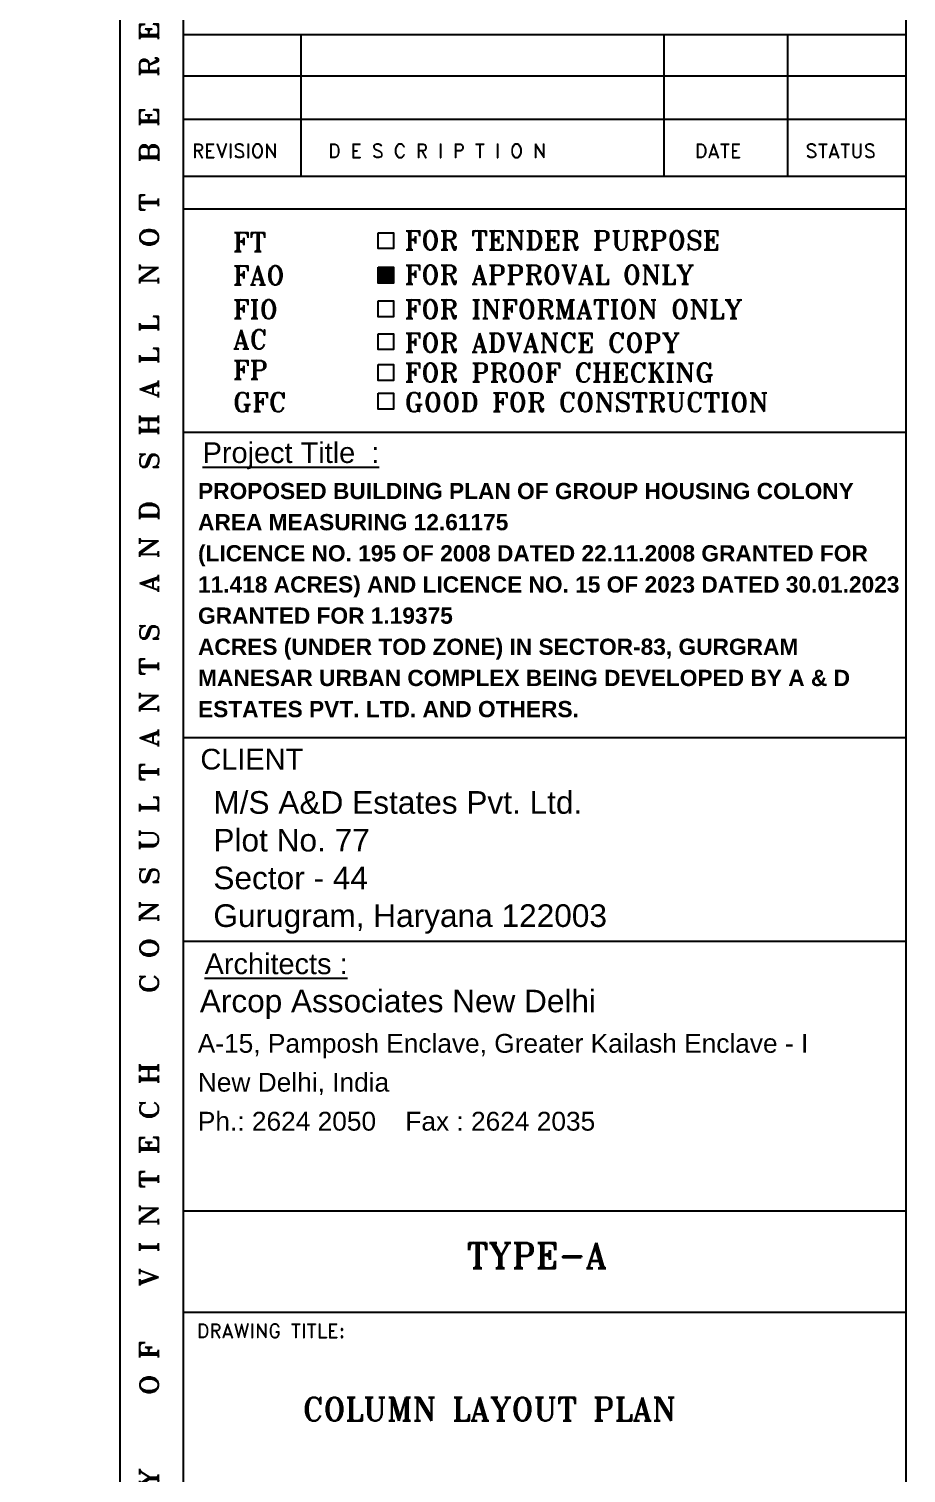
# Model space of a CAD drawing. Header units: millimetres. Extents: x 2061841 to 105821645, y -77612 to 48520811.
# Drawn here: x 105264295 to 105278249, y 48434613 to 48457584 of the extents above; entities that cross this region are included whole.
import ezdxf
from ezdxf.enums import TextEntityAlignment as Align

# ---------------------------------------------------------------- set-up
doc = ezdxf.new("R2010")
doc.units = ezdxf.units.MM
doc.header["$LTSCALE"] = 10
doc.header["$MEASUREMENT"] = 0
for name, color, linetype in [('BORDER', 5, 'Continuous'), ('Format-Title Text', 3, 'Continuous'), ('Format-Title Text Detail', 7, 'Continuous'), ('LOGO', 1, 'Continuous'), ('S-OPENING', 6, 'Continuous')]:
    doc.layers.add(name, color=color, linetype=linetype)
doc.layers.add('TEXT', color=2, linetype='Continuous', lineweight=25)
doc.layers.add('TEXT 3', color=1, linetype='Continuous', lineweight=18)
doc.styles.add('ARCOP', font='arial.ttf', dxfattribs={"width": 0.75})
doc.styles.add('ARIAL', font='arial.ttf')
doc.styles.add('PK', font='romand.shx', dxfattribs={"width": 0.7, "height": 225})
doc.styles.add('RT', font='romant.shx', dxfattribs={"height": 250})

# ---------------------------------------------------------------- blocks, each defined once
blk = doc.blocks.new('TOWER-A TYPICAL FLOOR FRAMING PLAN N')
at = {"layer": 'LOGO'}
blk.add_hatch(color=2, dxfattribs=at).paths.add_polyline_path([(102506849.5, 48551556.6), (102507092.5, 48551556.6), (102507092.5, 48551807.8), (102506849.5, 48551807.8), (102506849.5, 48551556.6)])
at = {"layer": 'BORDER'}
for p, q in [((102502748.8, 48519203.5), (102502748.8, 48578603.5)), ((102515248.5, 48555503.3), (102503748.1, 48555503.3)), ((102503748.6, 48553255.6), (102515248.6, 48553255.6)), ((102515248.5, 48552734.1), (102503748.6, 48552734.1)), ((102515248.6, 48552734.1), (102503748.6, 48552734.1)), ((102503748.8, 48549184.9), (102515248.8, 48549184.9)), ((102503748.8, 48544328.5), (102515248.8, 48544328.5)), ((102503748.8, 48541087.7), (102515248.8, 48541087.7)), ((102503748.8, 48536800.1), (102515248.8, 48536800.1)), ((102503748.8, 48535187.3), (102515248.8, 48535187.3))]:
    blk.add_line(p, q, dxfattribs=at)
at = {"layer": 'BORDER', "color": 5}
blk.add_line((102503748.8, 48578603.5), (102503748.8, 48519203.5), dxfattribs=at)
at = {"layer": 'BORDER', "color": 4}
for p, q in [((102505623.1, 48555503.3), (102505623.1, 48553255.6)), ((102511395.6, 48555503.3), (102511395.6, 48553255.6)), ((102513359.5, 48555503.3), (102513359.5, 48553255.6)), ((102515248.5, 48554846), (102503748.2, 48554846)), ((102503748.6, 48554162.1), (102515248.5, 48554162.1)), ((102503748.6, 48554162.1), (102515248.6, 48554162.1)), ((102503748.6, 48553255.6), (102515248.5, 48553255.6))]:
    blk.add_line(p, q, dxfattribs=at)
at = {"layer": 'BORDER'}
blk.add_lwpolyline([(102431148.3, 48519203.5), (102515248.3, 48519203.5), (102515248.3, 48578603.5), (102431148.3, 48578603.5)], close=True, dxfattribs=at)
at = {"layer": 'LOGO', "color": 2}
for points in [[(102506849.5, 48552356.8), (102507092.5, 48552356.8), (102507092.5, 48552105.5), (102506849.5, 48552105.5)], [(102506849.5, 48552356.8), (102507092.5, 48552356.8), (102507092.5, 48552105.6), (102506849.5, 48552105.6)], [(102506849.5, 48551807.8), (102507092.5, 48551807.8), (102507092.5, 48551556.5), (102506849.5, 48551556.5)], [(102506849.5, 48551807.8), (102507092.5, 48551807.8), (102507092.5, 48551556.5), (102506849.5, 48551556.5)], [(102506849.5, 48551271.8), (102507092.5, 48551271.8), (102507092.5, 48551020.5), (102506849.5, 48551020.5)], [(102506849.5, 48551271.8), (102507092.5, 48551271.8), (102507092.5, 48551020.5), (102506849.5, 48551020.5)], [(102506849.5, 48550750), (102507092.5, 48550750), (102507092.5, 48550498.7), (102506849.5, 48550498.7)], [(102506849.5, 48550750), (102507092.5, 48550750), (102507092.5, 48550498.7), (102506849.5, 48550498.7)], [(102506849.5, 48550260), (102507092.5, 48550260), (102507092.5, 48550008.7), (102506849.5, 48550008.7)], [(102506849.5, 48550260), (102507092.5, 48550260), (102507092.5, 48550008.7), (102506849.5, 48550008.7)], [(102506849.5, 48549803), (102507092.5, 48549803), (102507092.5, 48549551.7), (102506849.5, 48549551.7)], [(102506849.5, 48549802.9), (102507092.5, 48549802.9), (102507092.5, 48549551.7), (102506849.5, 48549551.7)]]:
    blk.add_lwpolyline(points, close=True, dxfattribs=at)
at = {"layer": 'Format-Title Text', "color": 3, "style": 'ARCOP'}
blk.add_text('CLIENT', height=329.18, dxfattribs=at).set_placement((102504023.2, 48543818.8))
at = {"layer": 'Format-Title Text', "color": 3, "char_height": 329.183, "attachment_point": 1, "style": 'ARCOP'}
for s, insert, width in [('{\\W1;\\LProject Title  :}', (102504058.3, 48549023.4), 2811.08), ('{\\W1;\\LProject Title  :}', (102504058.3, 48549023.4), 2811.08), ('{\\W1;\\LArchitects :}', (102504089.8, 48540893.1), 3686.894), ('{\\W1;\\LArchitects :}', (102504089.8, 48540893.1), 3686.894)]:
    blk.add_mtext(s, dxfattribs=dict(at, insert=insert, width=width))
at = {"layer": 'Format-Title Text Detail', "color": 3, "style": 'ARIAL'}
blk.add_text('Arcop Associates New Delhi', height=359.094, dxfattribs=at).set_placement((102504014.6, 48539957.2))
blk.add_text('Arcop Associates New Delhi', height=359.094, dxfattribs=at).set_placement((102504014.6, 48539957.2))
at = {"layer": 'Format-Title Text Detail', "style": 'ARIAL'}
for s, height, p in [('A-15, Pamposh Enclave, Greater Kailash Enclave - I', 299.233, (102503981.5, 48539313.4)), ('A-15, Pamposh Enclave, Greater Kailash Enclave - I', 299.233, (102503981.5, 48539313.4)), ('New Delhi, India', 299.233, (102503982.8, 48538694.7)), ('New Delhi, India', 299.233, (102503982.8, 48538694.7)), ('Ph.: 2624 2050   ', 299.233, (102503982.4, 48538074.7)), ('Ph.: 2624 2050   ', 299.233, (102503982.4, 48538074.7)), (' Fax : 2624 2035', 299.221, (102507166.6, 48538074.7)), (' Fax : 2624 2035', 299.221, (102507166.6, 48538074.7))]:
    blk.add_text(s, height=height, dxfattribs=at).set_placement(p)
at = {"layer": 'Format-Title Text Detail', "attachment_point": 1, "style": 'ARIAL'}
for s, insert, char_height, width in [('\\pxsm1.15;{\\fArial|b1|i0|c0|p34;PROPOSED BUILDING PLAN OF GROUP HOUSING COLONY AREA MEASURING 12.61175^J(LICENCE NO. 195 OF 2008 DATED 22.11.2008 GRANTED FOR 11.418 ACRES) AND LICENCE NO. 15 OF 2023 DATED 30.01.2023 GRANTED FOR 1.19375^JACRES (UNDER TOD ZONE) IN SECTOR-83, GURGRAM MANESAR URBAN COMPLEX BEING DEVELOPED BY A & D ESTATES PVT. LTD. AND OTHERS.}', (102503985.3, 48548377.9), 258.4873, 11211.461), ('{\\H1.5x;M/S A&D Estates Pvt. Ltd. \\PPlot No. 77\\PSector - 44\\PGurugram, Haryana 122003}', (102504229.3, 48543474.9), 240, 2030400)]:
    blk.add_mtext(s, dxfattribs=dict(at, insert=insert, char_height=char_height, width=width))
at = {"layer": 'LOGO', "color": 2, "style": 'RT', "width": 1.03}
for s, height, p in [('FT', 300, (102504539.9, 48552059.4)), ('FT', 300, (102504539.9, 48552059.4)), ('FOR TENDER PURPOSE', 299.999, (102507270.9, 48552086.8)), ('FOR TENDER PURPOSE', 299.999, (102507270.9, 48552086.8)), ('FAO  ', 300, (102504539.9, 48551530.6)), ('FAO  ', 300, (102504539.9, 48551530.6)), ('FOR APPROVAL ONLY', 299.999, (102507270.9, 48551540.2)), ('FOR APPROVAL ONLY', 299.999, (102507270.9, 48551540.2)), ('FIO  ', 300, (102504539.9, 48550990.2)), ('FIO  ', 300, (102504539.9, 48550990.1)), ('FOR INFORMATION ONLY', 299.999, (102507270.9, 48550990.2)), ('FOR INFORMATION ONLY', 299.999, (102507270.9, 48550990.1)), ('AC ', 300, (102504539.9, 48550512.3)), ('AC ', 300, (102504539.9, 48550512.3)), ('FOR ADVANCE COPY', 299.999, (102507270.9, 48550459.1)), ('FOR ADVANCE COPY', 299.999, (102507270.9, 48550459)), ('FP  ', 300, (102504539.9, 48550025)), ('FP  ', 300, (102504539.9, 48550025)), ('FOR PROOF CHECKING', 299.999, (102507270.9, 48549982.7)), ('FOR PROOF CHECKING', 299.999, (102507270.9, 48549982.7)), ('GFC', 300, (102504539.9, 48549511.5)), ('GFC', 300, (102504539.9, 48549511.5)), ('GOOD FOR CONSTRUCTION', 299.999, (102507270.9, 48549511.5)), ('GOOD FOR CONSTRUCTION', 299.999, (102507270.9, 48549511.5))]:
    blk.add_text(s, height=height, dxfattribs=at).set_placement(p)
at = {"layer": 'TEXT', "color": 1, "style": 'RT', "width": 0.939798}
blk.add_text('T H I S   D R A W I N G   I S   P R O P E R T Y   O F   V I N T E C H   C O N S U L T A N T S  A N D  S H A L L  N O T  B E  R E P R O D U C E D  O R  U S E D  W I T H O U T  W R I T T E N  P E R M I S S I O N.', height=299.999, rotation=90, dxfattribs=at).set_placement((102503358, 48519324.8), (102503358, 48578156), align=Align.FIT)
at = {"layer": 'TEXT', "color": 2, "style": 'PK'}
for s, height, p in [('REVISION', 225, (102503890, 48553546)), ('REVISION', 225, (102503890, 48553546)), ('D E S C R I P T I O N', 224.999, (102506052.9, 48553546)), ('D E S C R I P T I O N', 224.999, (102506053, 48553546)), ('DATE', 225, (102511887, 48553546)), ('DATE', 225, (102511887.1, 48553546)), ('STATUS', 225, (102513648, 48553546)), ('STATUS', 225, (102513648.1, 48553546)), ('DRAWING TITLE:', 224.999, (102503964.7, 48534777.3))]:
    blk.add_text(s, height=height, dxfattribs=at).set_placement(p)
at = {"layer": 'TEXT 3', "style": 'RT'}
blk.add_text('TYPE-A ', height=400, dxfattribs=at).set_placement((102508260.5, 48535888.8, 101.1))
at = {"layer": 'TEXT 3', "style": 'RT', "width": 0.98}
blk.add_text('COLUMN LAYOUT PLAN ', height=375, dxfattribs=at).set_placement((102505651, 48533456.9, -40))

msp = doc.modelspace()

# ---------------------------------------------------------------- block references
at = {"layer": 'S-OPENING'}
msp.add_blockref('TOWER-A TYPICAL FLOOR FRAMING PLAN N', (2763000.3, -98014.7), dxfattribs=at)

doc.saveas('drawing.dxf')
